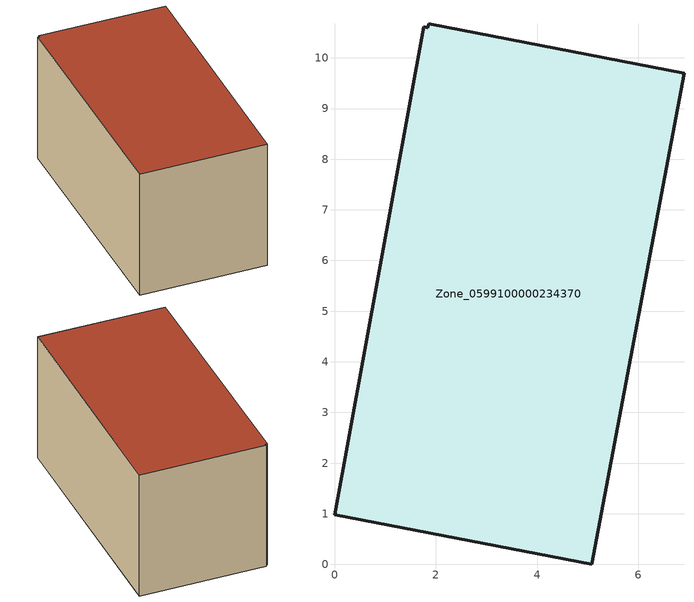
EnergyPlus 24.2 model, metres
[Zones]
Zone_0599100000234370
 floor ground (C_G): 0,0.98 1.76,10.61 1.84,10.6 1.86,10.68 6.9,9.7 5.08,0 z0
 wall outside (C_F): 5.08,0 6.9,9.7 1.86,10.68 1.84,10.6 1.76,10.61 0,0.98 5.08,0 z0:5.5
 roof outside (C_R): 1.76,10.61 0,0.98 5.08,0 6.9,9.7 1.86,10.68 1.84,10.6 z5.5
[BUILDING]
Pand.0599100000234370: North Axis=0; Terrain=City; Loads Convergence Tolerance Value=0.04; Temperature Convergence Tolerance Value=0.4; Solar Distribution=FullExterior; Maximum Number of Warmup Days=25; Minimum Number of Warmup Days=1
[Site:Location]
Rotterdam.The.Hague.AP_ZH_NLD Design_Conditions: Latitude=51.96; Longitude=4.45; Time Zone=1; Elevation=-4.5
[SITE:GROUNDTEMPERATURE:BUILDINGSURFACE]
18, 18, 18, 18, 18, 18, 18, 18, 18, 18, 18, 18
[MATERIAL] Thermal Absorptance=0.9; Solar Absorptance=0.7; Visible Absorptance=0.7
Name | Roughness | Thickness | Conductivity | Density | Specific Heat
G.TI.1946-1964 | MediumSmooth | 0.15 | 1 | 540 | 1210
F.TI.1946-1964 | Rough | 0.3 | 0.857143 | 1920 | 840
R.TI.1946-1964 | MediumRough | 0.2 | 0.277778 | 1500 | 1000
[CONSTRUCTION]
C_G: G.TI.1946-1964
C_F: F.TI.1946-1964
C_R: R.TI.1946-1964
[ZONE]
Zone_0599100000234370: Type=1; Multiplier=1; Ceiling Height=Autocalculate; Volume=Autocalculate; Floor Area=autocalculate; Part of Total Floor Area=Yes
[ZONEINFILTRATION:DESIGNFLOWRATE]
Infil_Zone_0599100000234370: Zone or ZoneList or Space or SpaceList=Zone_0599100000234370; Schedule=AlwaysOn; Design Flow Rate Calculation Method=Flow/Area; Flow Rate per Floor Area=0.003; Constant Term Coefficient=1; Temperature Term Coefficient=0; Velocity Term Coefficient=0; Velocity Squared Term Coefficient=0
[HVACTEMPLATE:ZONE:IDEALLOADSAIRSYSTEM]
Zone_0599100000234370: Maximum Heating Supply Air Temperature=50; Minimum Cooling Supply Air Temperature=13; Maximum Heating Supply Air Humidity Ratio=0.0156; Minimum Cooling Supply Air Humidity Ratio=0.0077; Heating Limit=NoLimit; Cooling Limit=NoLimit; Dehumidification Control Type=ConstantSensibleHeatRatio; Cooling Sensible Heat Ratio=0.7; Dehumidification Setpoint=60; Humidification Control Type=None; Humidification Setpoint=30; Outdoor Air Method=None; Outdoor Air Flow Rate per Person=0.00944; Outdoor Air Flow Rate per Zone Floor Area=0; Outdoor Air Flow Rate per Zone=0; Demand Controlled Ventilation Type=None; Outdoor Air Economizer Type=NoEconomizer; Heat Recovery Type=None; Sensible Heat Recovery Effectiveness=0.7; Latent Heat Recovery Effectiveness=0.65
[ZONECONTROL:THERMOSTAT]
ThermostatControl_Zone_0599100000234370: Zone or ZoneList=Zone_0599100000234370; Control Type Schedule=DualSetpointControlType; Control 1=Thermostat_Zone_0599100000234370; Temperature Difference Between Cutout And Setpoint=0
[THERMOSTATSETPOINT:DUALSETPOINT]
Thermostat_Zone_0599100000234370: Heating Setpoint Temperature Schedule=HeatingSetpoint_Zone_0599100000234370; Cooling Setpoint Temperature Schedule=CoolingSetpoint_Zone_0599100000234370
[SCHEDULE:COMPACT]
HeatingSetpoint_Zone_0599100000234370: Through: 12/31, For: AllDays, Until: 24:00, 21
CoolingSetpoint_Zone_0599100000234370: Through: 12/31, For: AllDays, Until: 24:00, 24
DualSetpointControlType: Through: 12/31, For: AllDays, Until: 24:00, 4
AlwaysOn: Through: 12/31, For: AllDays, Until: 24:00, 1
